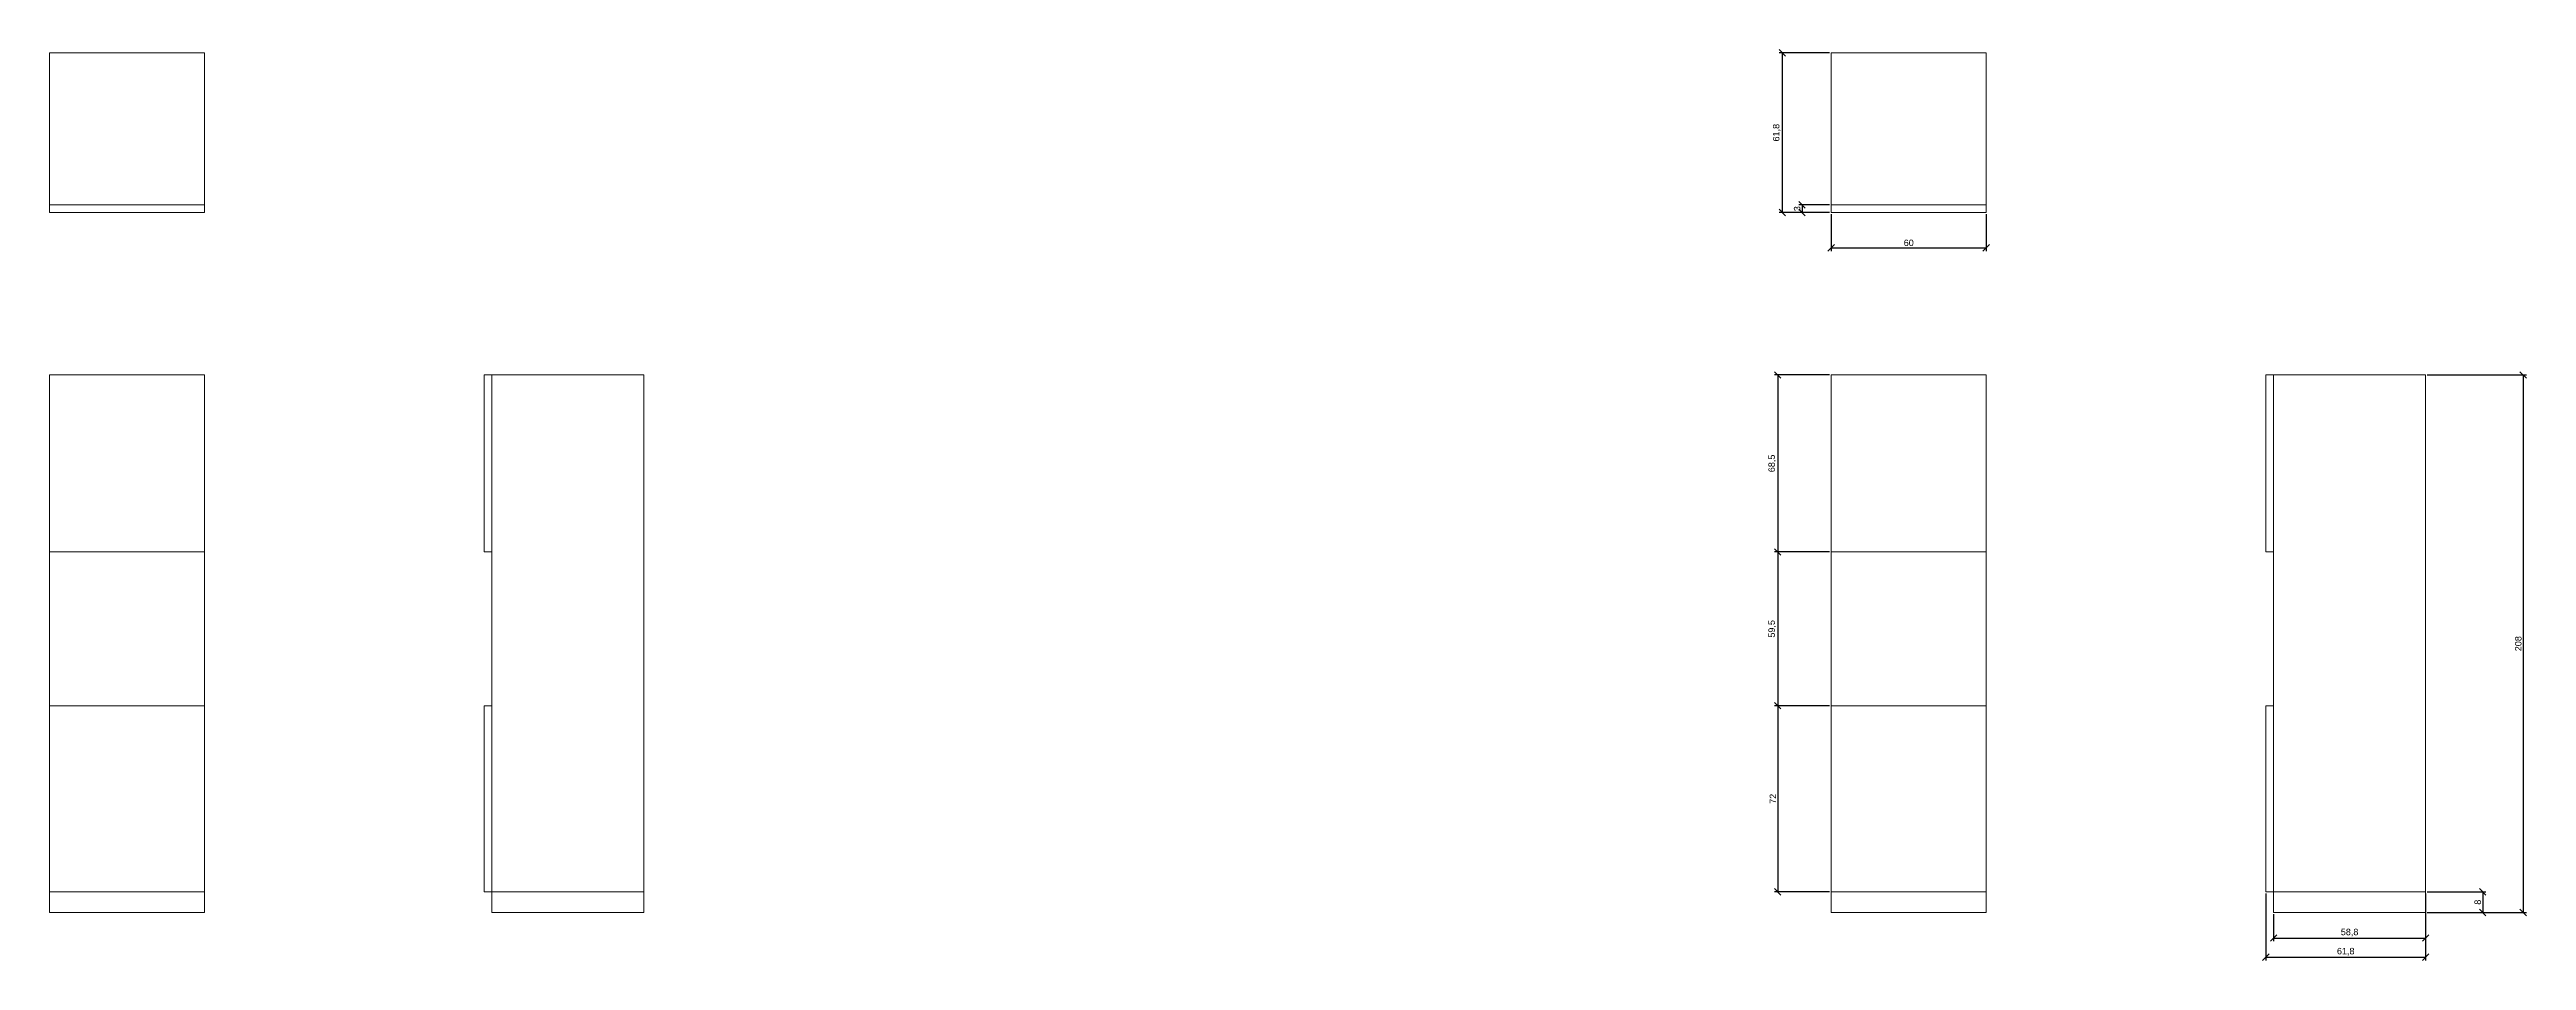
# Model space of a CAD drawing. Header units: millimetres. Extents: x 17287 to 18246, y 10098 to 10450.
import ezdxf

# ---------------------------------------------------------------- set-up
doc = ezdxf.new("R2010")
doc.units = ezdxf.units.MM
for name, color, linetype, lineweight in [('L_OGGETTI', 7, 'Continuous', 20), ('L_PIANTA PROSP', 7, 'Continuous', 20), ('L_QUOTE', 7, 'Continuous', 0)]:
    doc.layers.add(name, color=color, linetype=linetype, lineweight=lineweight)
doc.styles.get("Standard").update_dxf_attribs({"font": 'arial.ttf'})
doc.dimstyles.new('ISO-25', dxfattribs={"dimtxt": 2.5, "dimasz": 2.5, "dimexe": 1.25, "dimexo": 0.625, "dimtad": 1, "dimtxsty": 'Standard', "dimcen": 2.5, "dimadec": 0, "dimazin": 0, "dimtfac": 1, "dimtmove": 0, "dimatfit": 3, "dimfxl": 1, "dimarcsym": 0})

# ---------------------------------------------------------------- blocks, each defined once
blk = doc.blocks.new('_Oblique')
at = {"color": 0, "linetype": 'ByBlock', "lineweight": -2}
blk.add_line((-0.5, -0.5), (0.5, 0.5), dxfattribs=at)
blk = doc.blocks.new('*D3')
at = {"layer": 'Defpoints', "color": 0, "transparency": 16777216}
for p in [(17976.9, 10448.67), (17957.93, 10386.86), (17976.88, 10386.86)]:
    blk.add_point(p, dxfattribs=at)
at = {"layer": 'L_QUOTE', "color": 0, "lineweight": -2, "transparency": 16777216}
for p, q in [((17976.27, 10448.67), (17956.68, 10448.67)), ((17957.93, 10448.67), (17957.93, 10386.86)), ((17976.26, 10386.86), (17956.68, 10386.86))]:
    blk.add_line(p, q, dxfattribs=at)
at = {"layer": 'L_QUOTE', "color": 0, "lineweight": -2, "transparency": 16777216, "xscale": 2.5, "yscale": 2.5, "zscale": 2.5}
for p, rotation in [((17957.93, 10448.67), 90), ((17957.93, 10386.86), 270)]:
    blk.add_blockref('_Oblique', p, dxfattribs=dict(at, rotation=rotation))
at = {"layer": 'L_QUOTE', "color": 0, "transparency": 16777216, "insert": (17955.81, 10417.76), "char_height": 2.5, "attachment_point": 5, "rotation": 90}
blk.add_mtext('61,8', dxfattribs=at)
blk = doc.blocks.new('*D4')
at = {"layer": 'Defpoints', "color": 0, "transparency": 16777216}
for p in [(17965.61, 10386.86), (17976.9, 10389.86), (17976.9, 10386.86)]:
    blk.add_point(p, dxfattribs=at)
at = {"layer": 'L_QUOTE', "color": 0, "lineweight": -2, "transparency": 16777216}
for p, q in [((17976.27, 10389.86), (17964.36, 10389.86)), ((17976.27, 10386.86), (17964.36, 10386.86)), ((17965.61, 10389.86), (17965.61, 10386.86))]:
    blk.add_line(p, q, dxfattribs=at)
at = {"layer": 'L_QUOTE', "color": 0, "lineweight": -2, "transparency": 16777216, "xscale": 2.5, "yscale": 2.5, "zscale": 2.5}
for p, rotation in [((17965.61, 10389.86), 90), ((17965.61, 10386.86), 270)]:
    blk.add_blockref('_Oblique', p, dxfattribs=dict(at, rotation=rotation))
at = {"layer": 'L_QUOTE', "color": 0, "transparency": 16777216, "insert": (17963.71, 10388.36), "char_height": 2.5, "attachment_point": 5, "rotation": 90}
blk.add_mtext('3', dxfattribs=at)
blk = doc.blocks.new('*D5')
at = {"layer": 'Defpoints', "color": 0, "transparency": 16777216}
for p in [(17976.88, 10386.86), (18036.87, 10386.86), (18036.87, 10373.22)]:
    blk.add_point(p, dxfattribs=at)
at = {"layer": 'L_QUOTE', "color": 0, "lineweight": -2, "transparency": 16777216}
for p, q in [((17976.88, 10386.23), (17976.88, 10371.97)), ((18036.87, 10386.23), (18036.87, 10371.97)), ((17976.88, 10373.22), (18036.87, 10373.22))]:
    blk.add_line(p, q, dxfattribs=at)
at = {"layer": 'L_QUOTE', "color": 0, "lineweight": -2, "transparency": 16777216, "xscale": 2.5, "yscale": 2.5, "zscale": 2.5, "rotation": 180}
blk.add_blockref('_Oblique', (17976.88, 10373.22), dxfattribs=at)
at = {"layer": 'L_QUOTE', "color": 0, "lineweight": -2, "transparency": 16777216, "xscale": 2.5, "yscale": 2.5, "zscale": 2.5}
blk.add_blockref('_Oblique', (18036.87, 10373.22), dxfattribs=at)
at = {"layer": 'L_QUOTE', "color": 0, "transparency": 16777216, "insert": (18006.88, 10375.12), "char_height": 2.5, "attachment_point": 5}
blk.add_mtext('60', dxfattribs=at)
blk = doc.blocks.new('*D6')
at = {"layer": 'Defpoints', "color": 0, "transparency": 16777216}
for p in [(17976.87, 10324.05), (17956.18, 10255.55), (17976.87, 10255.55)]:
    blk.add_point(p, dxfattribs=at)
at = {"layer": 'L_QUOTE', "color": 0, "lineweight": -2, "transparency": 16777216}
for p, q in [((17976.25, 10324.05), (17954.93, 10324.05)), ((17956.18, 10324.05), (17956.18, 10255.55)), ((17976.25, 10255.55), (17954.93, 10255.55))]:
    blk.add_line(p, q, dxfattribs=at)
at = {"layer": 'L_QUOTE', "color": 0, "lineweight": -2, "transparency": 16777216, "xscale": 2.5, "yscale": 2.5, "zscale": 2.5}
for p, rotation in [((17956.18, 10324.05), 90), ((17956.18, 10255.55), 270)]:
    blk.add_blockref('_Oblique', p, dxfattribs=dict(at, rotation=rotation))
at = {"layer": 'L_QUOTE', "color": 0, "transparency": 16777216, "insert": (17954.06, 10289.8), "char_height": 2.5, "attachment_point": 5, "rotation": 90}
blk.add_mtext('68,5', dxfattribs=at)
blk = doc.blocks.new('*D7')
at = {"layer": 'Defpoints', "color": 0, "transparency": 16777216}
for p in [(17976.87, 10255.55), (17956.18, 10196.05), (17976.87, 10196.05)]:
    blk.add_point(p, dxfattribs=at)
at = {"layer": 'L_QUOTE', "color": 0, "lineweight": -2, "transparency": 16777216}
for p, q in [((17976.25, 10255.55), (17954.93, 10255.55)), ((17956.18, 10255.55), (17956.18, 10196.05)), ((17976.25, 10196.05), (17954.93, 10196.05))]:
    blk.add_line(p, q, dxfattribs=at)
at = {"layer": 'L_QUOTE', "color": 0, "lineweight": -2, "transparency": 16777216, "xscale": 2.5, "yscale": 2.5, "zscale": 2.5}
for p, rotation in [((17956.18, 10255.55), 90), ((17956.18, 10196.05), 270)]:
    blk.add_blockref('_Oblique', p, dxfattribs=dict(at, rotation=rotation))
at = {"layer": 'L_QUOTE', "color": 0, "transparency": 16777216, "insert": (17954.06, 10225.8), "char_height": 2.5, "attachment_point": 5, "rotation": 90}
blk.add_mtext('59,5', dxfattribs=at)
blk = doc.blocks.new('*D8')
at = {"layer": 'Defpoints', "color": 0, "transparency": 16777216}
for p in [(17976.87, 10196.05), (17956.18, 10124.05), (17976.87, 10124.05)]:
    blk.add_point(p, dxfattribs=at)
at = {"layer": 'L_QUOTE', "color": 0, "lineweight": -2, "transparency": 16777216}
for p, q in [((17976.25, 10196.05), (17954.93, 10196.05)), ((17956.18, 10196.05), (17956.18, 10124.05)), ((17976.25, 10124.05), (17954.93, 10124.05))]:
    blk.add_line(p, q, dxfattribs=at)
at = {"layer": 'L_QUOTE', "color": 0, "lineweight": -2, "transparency": 16777216, "xscale": 2.5, "yscale": 2.5, "zscale": 2.5}
for p, rotation in [((17956.18, 10196.05), 90), ((17956.18, 10124.05), 270)]:
    blk.add_blockref('_Oblique', p, dxfattribs=dict(at, rotation=rotation))
at = {"layer": 'L_QUOTE', "color": 0, "transparency": 16777216, "insert": (17954.3, 10160.05), "char_height": 2.5, "attachment_point": 5, "rotation": 90}
blk.add_mtext('72', dxfattribs=at)
blk = doc.blocks.new('*D9')
at = {"layer": 'Defpoints', "color": 0, "transparency": 16777216}
for p in [(18206.9, 10324.05), (18206.9, 10116.05), (18244.69, 10116.05)]:
    blk.add_point(p, dxfattribs=at)
at = {"layer": 'L_QUOTE', "color": 0, "lineweight": -2, "transparency": 16777216}
for p, q in [((18207.52, 10324.05), (18245.94, 10324.05)), ((18244.69, 10324.05), (18244.69, 10116.05)), ((18207.52, 10116.05), (18245.94, 10116.05))]:
    blk.add_line(p, q, dxfattribs=at)
at = {"layer": 'L_QUOTE', "color": 0, "lineweight": -2, "transparency": 16777216, "xscale": 2.5, "yscale": 2.5, "zscale": 2.5}
for p, rotation in [((18244.69, 10324.05), 90), ((18244.69, 10116.05), 270)]:
    blk.add_blockref('_Oblique', p, dxfattribs=dict(at, rotation=rotation))
at = {"layer": 'L_QUOTE', "color": 0, "transparency": 16777216, "insert": (18242.79, 10220.05), "char_height": 2.5, "attachment_point": 5, "rotation": 90}
blk.add_mtext('208', dxfattribs=at)
blk = doc.blocks.new('*D10')
at = {"layer": 'Defpoints', "color": 0, "transparency": 16777216}
for p in [(18206.9, 10124.05), (18206.9, 10116.05), (18229.01, 10116.05)]:
    blk.add_point(p, dxfattribs=at)
at = {"layer": 'L_QUOTE', "color": 0, "lineweight": -2, "transparency": 16777216}
for p, q in [((18207.52, 10124.05), (18230.26, 10124.05)), ((18229.01, 10124.05), (18229.01, 10116.05)), ((18207.52, 10116.05), (18230.26, 10116.05))]:
    blk.add_line(p, q, dxfattribs=at)
at = {"layer": 'L_QUOTE', "color": 0, "lineweight": -2, "transparency": 16777216, "xscale": 2.5, "yscale": 2.5, "zscale": 2.5}
for p, rotation in [((18229.01, 10124.05), 90), ((18229.01, 10116.05), 270)]:
    blk.add_blockref('_Oblique', p, dxfattribs=dict(at, rotation=rotation))
at = {"layer": 'L_QUOTE', "color": 0, "transparency": 16777216, "insert": (18227.1, 10120.05), "char_height": 2.5, "attachment_point": 5, "rotation": 90}
blk.add_mtext('8', dxfattribs=at)
blk = doc.blocks.new('*D11')
at = {"layer": 'Defpoints', "color": 0, "transparency": 16777216}
for p in [(18148.1, 10116.05), (18206.9, 10116.05), (18206.9, 10106.17)]:
    blk.add_point(p, dxfattribs=at)
at = {"layer": 'L_QUOTE', "color": 0, "lineweight": -2, "transparency": 16777216}
for p, q in [((18148.1, 10115.43), (18148.1, 10104.92)), ((18206.9, 10115.43), (18206.9, 10104.92)), ((18148.1, 10106.17), (18206.9, 10106.17))]:
    blk.add_line(p, q, dxfattribs=at)
at = {"layer": 'L_QUOTE', "color": 0, "lineweight": -2, "transparency": 16777216, "xscale": 2.5, "yscale": 2.5, "zscale": 2.5, "rotation": 180}
blk.add_blockref('_Oblique', (18148.1, 10106.17), dxfattribs=at)
at = {"layer": 'L_QUOTE', "color": 0, "lineweight": -2, "transparency": 16777216, "xscale": 2.5, "yscale": 2.5, "zscale": 2.5}
blk.add_blockref('_Oblique', (18206.9, 10106.17), dxfattribs=at)
at = {"layer": 'L_QUOTE', "color": 0, "transparency": 16777216, "insert": (18177.5, 10108.3), "char_height": 2.5, "attachment_point": 5}
blk.add_mtext('58,8', dxfattribs=at)
blk = doc.blocks.new('*D12')
at = {"layer": 'Defpoints', "color": 0, "transparency": 16777216}
for p in [(18145.1, 10124.05), (18206.9, 10124.05), (18206.9, 10098.77)]:
    blk.add_point(p, dxfattribs=at)
at = {"layer": 'L_QUOTE', "color": 0, "lineweight": -2, "transparency": 16777216}
for p, q in [((18145.1, 10123.43), (18145.1, 10097.52)), ((18206.9, 10123.43), (18206.9, 10097.52)), ((18145.1, 10098.77), (18206.9, 10098.77))]:
    blk.add_line(p, q, dxfattribs=at)
at = {"layer": 'L_QUOTE', "color": 0, "lineweight": -2, "transparency": 16777216, "xscale": 2.5, "yscale": 2.5, "zscale": 2.5, "rotation": 180}
blk.add_blockref('_Oblique', (18145.1, 10098.77), dxfattribs=at)
at = {"layer": 'L_QUOTE', "color": 0, "lineweight": -2, "transparency": 16777216, "xscale": 2.5, "yscale": 2.5, "zscale": 2.5}
blk.add_blockref('_Oblique', (18206.9, 10098.77), dxfattribs=at)
at = {"layer": 'L_QUOTE', "color": 0, "transparency": 16777216, "insert": (18176, 10100.89), "char_height": 2.5, "attachment_point": 5}
blk.add_mtext('61,8', dxfattribs=at)

msp = doc.modelspace()

# ---------------------------------------------------------------- linework, layer by layer
at = {"layer": 'L_OGGETTI'}
for p, q in [((18036.873, 10448.657), (17976.896, 10448.668)), ((17976.896, 10448.668), (17976.896, 10386.857)), ((18036.873, 10386.857), (18036.873, 10448.657)), ((17976.885, 10386.857), (17976.888, 10389.857)), ((17976.885, 10386.857), (18036.873, 10386.857)), ((17976.888, 10389.857), (18036.873, 10389.857)), ((18036.873, 10324.05), (17976.873, 10324.05)), ((17976.873, 10324.05), (17976.873, 10116.05)), ((18036.873, 10116.05), (18036.873, 10324.05)), ((18145.097, 10324.05), (18206.897, 10324.05)), ((18145.097, 10255.55), (18145.097, 10324.05)), ((18145.097, 10324.05), (18206.897, 10324.05)), ((18145.097, 10324.05), (18148.097, 10324.05)), ((18148.097, 10324.05), (18148.097, 10124.05)), ((18206.897, 10324.05), (18206.897, 10116.05)), ((17976.873, 10255.55), (18036.873, 10255.55)), ((18145.097, 10255.55), (18148.097, 10255.55)), ((17976.873, 10196.05), (18036.873, 10196.05)), ((18145.097, 10124.05), (18145.097, 10196.05)), ((18145.097, 10196.05), (18148.097, 10196.05)), ((18036.873, 10124.05), (17976.873, 10124.05)), ((18145.097, 10124.05), (18206.897, 10124.05)), ((18148.097, 10124.05), (18148.097, 10116.05)), ((18036.873, 10116.05), (17976.873, 10116.05)), ((18148.097, 10116.05), (18206.897, 10116.05))]:
    msp.add_line(p, q, dxfattribs=at)
at = {"layer": 'L_PIANTA PROSP'}
for p, q in [((17347.371, 10448.657), (17287.394, 10448.668)), ((17287.394, 10448.668), (17287.394, 10386.857)), ((17347.371, 10386.857), (17347.371, 10448.657)), ((17287.383, 10386.857), (17287.386, 10389.857)), ((17287.383, 10386.857), (17347.371, 10386.857)), ((17287.386, 10389.857), (17347.371, 10389.857)), ((17347.371, 10324.05), (17287.371, 10324.05)), ((17287.371, 10324.05), (17287.371, 10116.05)), ((17347.371, 10116.05), (17347.371, 10324.05)), ((17455.595, 10324.05), (17517.395, 10324.05)), ((17455.595, 10324.05), (17517.395, 10324.05)), ((17455.595, 10324.05), (17458.595, 10324.05)), ((17455.595, 10255.55), (17455.595, 10324.05)), ((17458.595, 10324.05), (17458.595, 10124.05)), ((17517.395, 10324.05), (17517.395, 10116.05)), ((17287.371, 10255.55), (17347.371, 10255.55)), ((17455.595, 10255.55), (17458.595, 10255.55)), ((17287.371, 10196.05), (17347.371, 10196.05)), ((17455.595, 10124.05), (17455.595, 10196.05)), ((17455.595, 10196.05), (17458.595, 10196.05)), ((17347.371, 10124.05), (17287.371, 10124.05)), ((17455.595, 10124.05), (17517.395, 10124.05)), ((17458.595, 10124.05), (17458.595, 10116.05)), ((17347.371, 10116.05), (17287.371, 10116.05)), ((17458.595, 10116.05), (17517.395, 10116.05))]:
    msp.add_line(p, q, dxfattribs=at)

# ---------------------------------------------------------------- dimensions: what is measured, and where the dimension line sits
at = {"layer": 'L_QUOTE'}
dim = msp.add_linear_dim(base=(17957.935, 10386.857), p1=(17976.896, 10448.668), p2=(17976.885, 10386.857), angle=90, text='61,8', dimstyle='ISO-25', override={"dimblk1": 'Oblique', "dimblk2": 'Oblique', "dimsah": 1}, dxfattribs=at)
dim.commit()
dim.dimension.update_dxf_attribs({"geometry": '*D3', "text_midpoint": (17957.935, 10417.763), "dimtype": 160})
dim = msp.add_linear_dim(base=(17965.613, 10386.857), p1=(17976.896, 10389.857), p2=(17976.896, 10386.857), angle=90, dimstyle='ISO-25', override={"dimblk1": 'Oblique', "dimblk2": 'Oblique', "dimsah": 1}, dxfattribs=at)
dim.commit()
dim.dimension.update_dxf_attribs({"geometry": '*D4', "text_midpoint": (17965.613, 10388.357), "dimtype": 160})
dim = msp.add_linear_dim(base=(18036.873, 10373.219), p1=(17976.885, 10386.857), p2=(18036.873, 10386.857), text='60', dimstyle='ISO-25', override={"dimblk1": 'Oblique', "dimblk2": 'Oblique', "dimsah": 1}, dxfattribs=at)
dim.commit()
dim.dimension.update_dxf_attribs({"geometry": '*D5', "text_midpoint": (18006.879, 10375.121)})
for base, p1, p2, picture, middle in [((17956.184, 10255.55), (17976.873, 10324.05), (17976.873, 10255.55), '*D6', (17954.056, 10289.8)), ((18244.695, 10116.05), (18206.897, 10324.05), (18206.897, 10116.05), '*D9', (18242.793, 10220.05)), ((17956.184, 10196.05), (17976.873, 10255.55), (17976.873, 10196.05), '*D7', (17954.056, 10225.8)), ((17956.184, 10124.05), (17976.873, 10196.05), (17976.873, 10124.05), '*D8', (17954.304, 10160.05)), ((18229.006, 10116.05), (18206.897, 10124.05), (18206.897, 10116.05), '*D10', (18227.104, 10120.05))]:
    dim = msp.add_linear_dim(base=base, p1=p1, p2=p2, angle=90, dimstyle='ISO-25', override={"dimblk1": 'Oblique', "dimblk2": 'Oblique', "dimsah": 1}, dxfattribs=at)
    dim.commit()
    dim.dimension.update_dxf_attribs({"geometry": picture, "text_midpoint": middle})
for base, p1, p2, picture, middle in [((18206.897, 10098.766), (18145.097, 10124.05), (18206.897, 10124.05), '*D12', (18175.997, 10100.894)), ((18206.897, 10106.172), (18148.097, 10116.05), (18206.897, 10116.05), '*D11', (18177.497, 10108.299))]:
    dim = msp.add_linear_dim(base=base, p1=p1, p2=p2, dimstyle='ISO-25', override={"dimblk1": 'Oblique', "dimblk2": 'Oblique', "dimsah": 1}, dxfattribs=at)
    dim.commit()
    dim.dimension.update_dxf_attribs({"geometry": picture, "text_midpoint": middle})

doc.saveas('drawing.dxf')
